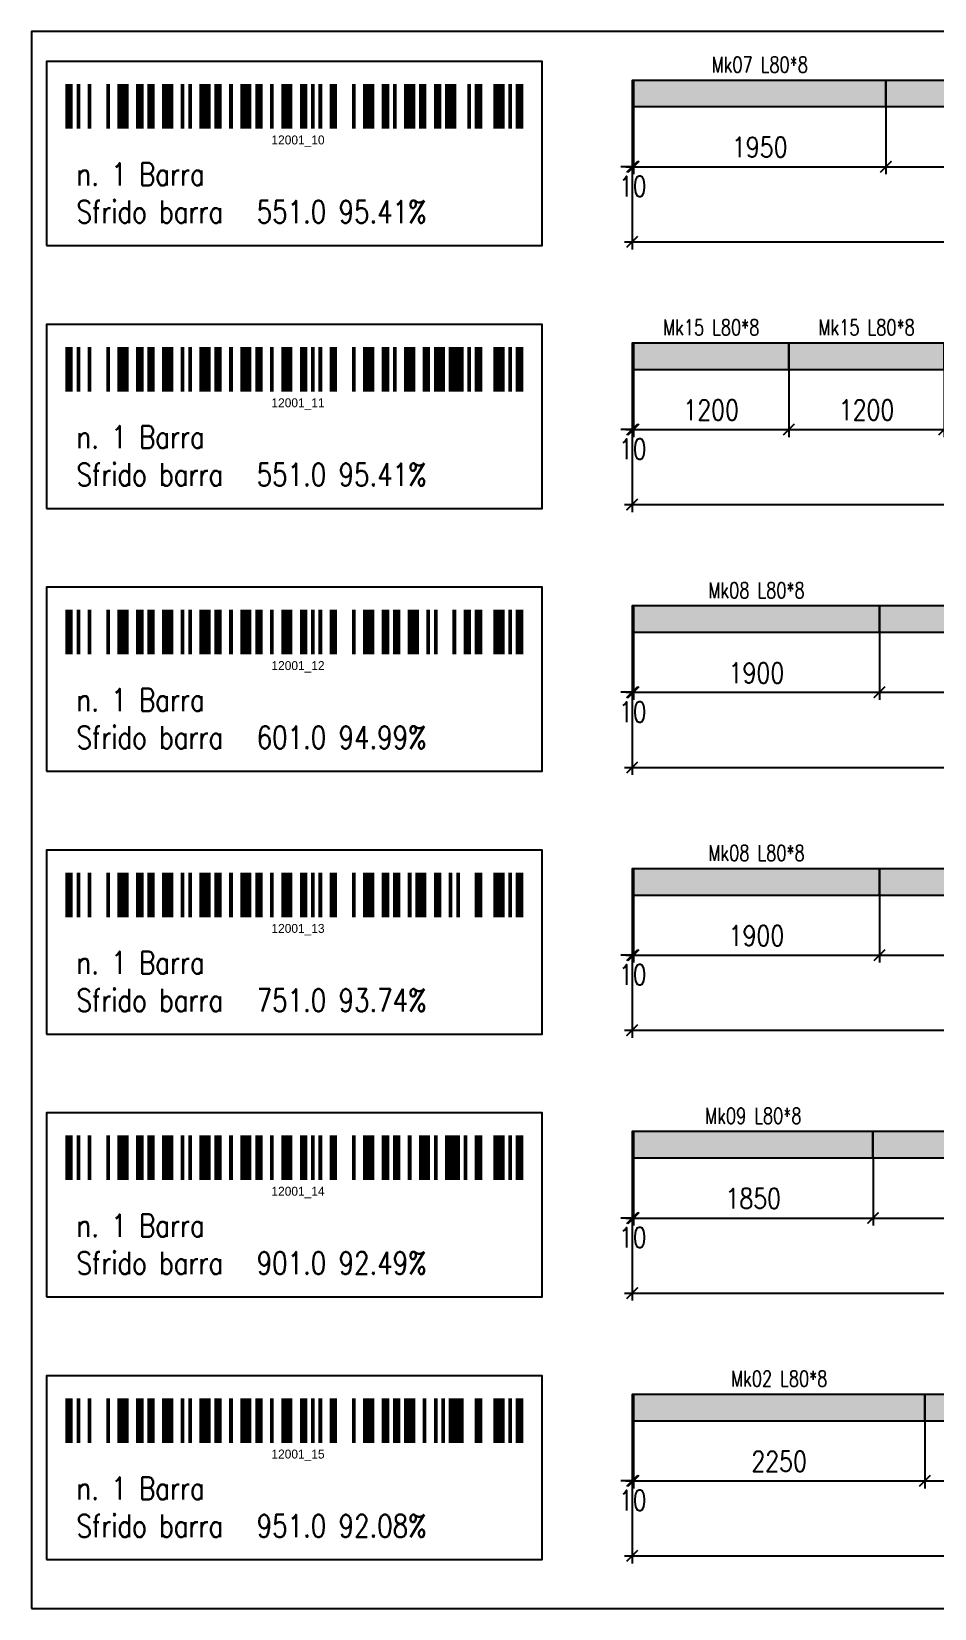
# Model space of a CAD drawing. Header units: millimetres. Extents: x -56 to 421004, y -1 to 91234.
# Drawn here: x 201349 to 208322, y 53481 to 65656 of the extents above; entities that cross this region are included whole.
import ezdxf
from ezdxf.enums import TextEntityAlignment as Align

# ---------------------------------------------------------------- set-up
doc = ezdxf.new("R2010")
doc.units = ezdxf.units.MM
doc.styles.add('EasyCutStyle', font='romans.shx', dxfattribs={"width": 0.8})
doc.styles.add('EasyCutStyleOptimezeBars', font='Romans.shx', dxfattribs={"width": 0.8})
doc.dimstyles.new('EasyCutDimOptimezeBars', dxfattribs={"dimscale": 57.971, "dimtxt": 2.7, "dimasz": 1.5, "dimexe": 1, "dimexo": 0, "dimgap": 1.25, "dimtad": 1, "dimdec": 1, "dimrnd": 0.5, "dimzin": 12, "dimdsep": 46, "dimtxsty": 'EasyCutStyleOptimezeBars', "dimblk": 'ARCHTICK', "dimblk1": 'ARCHTICK', "dimblk2": 'ARCHTICK', "dimcen": 1, "dimdle": 1, "dimclrd": 1, "dimclre": 1, "dimclrt": 3, "dimadec": 3, "dimazin": 0, "dimtfac": 1, "dimtdec": 1, "dimtix": 1, "dimtmove": 0, "dimatfit": 3, "dimfxl": 1, "dimtfill": 1, "dimtolj": 1, "dimtzin": 0, "dimarcsym": 0})

# ---------------------------------------------------------------- blocks, each defined once
blk = doc.blocks.new('BARCODE128_12001_10')
at = {"linetype": 'Continuous'}
for points, const_width in [([(1, 0), (1, 12)], 2), ([(15.5, 0), (15.5, 12)], 3), ([(20, 0), (20, 12)], 2), ([(23, 0), (23, 12)], 2), ([(27.5, 0), (27.5, 12)], 3), ([(37.5, 0), (37.5, 12)], 3), ([(41, 0), (41, 12)], 2), ([(48.5, 0), (48.5, 12)], 3), ([(52, 0), (52, 12)], 2), ([(59.5, 0), (59.5, 12)], 3), ([(64, 0), (64, 12)], 2), ([(72, 0), (72, 12)], 2), ([(81.5, 0), (81.5, 12)], 3), ([(86, 0), (86, 12)], 2), ([(92.5, 0), (92.5, 12)], 3), ([(96, 0), (96, 12)], 2), ([(100, 0), (100, 12)], 2), ([(103.5, 0), (103.5, 12)], 3), ([(111, 0), (111, 12)], 2), ([(116.5, 0), (116.5, 12)], 3), ([(122, 0), (122, 12)], 2), ([(3.5, 0), (3.5, 12)], 1), ([(6.5, 0), (6.5, 12)], 1), ([(11.5, 0), (11.5, 12)], 1), ([(31.5, 0), (31.5, 12)], 1), ([(33.5, 0), (33.5, 12)], 1), ([(44.5, 0), (44.5, 12)], 1), ([(55.5, 0), (55.5, 12)], 1), ([(66.5, 0), (66.5, 12)], 1), ([(68.5, 0), (68.5, 12)], 1), ([(77.5, 0), (77.5, 12)], 1), ([(88.5, 0), (88.5, 12)], 1), ([(108.5, 0), (108.5, 12)], 1), ([(119.5, 0), (119.5, 12)], 1)]:
    blk.add_lwpolyline(points, dxfattribs=dict(at, const_width=const_width))
blk.add_text('12001_10', height=2.4).set_placement((62.5, -4.2), align=Align.CENTER)
blk = doc.blocks.new('_ArchTick')
at = {"color": 0, "linetype": 'ByBlock', "const_width": 0.15}
blk.add_lwpolyline([(-0.5, -0.5), (0.5, 0.5)], dxfattribs=at)
blk = doc.blocks.new('*D1299')
at = {"color": 1, "lineweight": -2}
for p, q in [((205987, 65076), (205987, 64554)), ((205997, 65076), (205997, 64554)), ((205987, 64612), (205900, 64612)), ((205987, 64612), (205997, 64612)), ((205997, 64612), (206084, 64612))]:
    blk.add_line(p, q, dxfattribs=at)
at = {"layer": 'Defpoints', "color": 0}
for p in [(205987, 65076), (205997, 65076)]:
    blk.add_point(p, dxfattribs=at)
at = {"color": 1, "lineweight": -2, "xscale": 86.9637, "yscale": 86.9637, "zscale": 86.9637}
blk.add_blockref('_ArchTick', (205987, 64612), dxfattribs=at)
at = {"color": 1, "lineweight": -2, "xscale": 86.9637, "yscale": 86.9637, "zscale": 86.9637, "rotation": 180}
blk.add_blockref('_ArchTick', (205997, 64612), dxfattribs=at)
at = {"color": 3, "char_height": 156.5, "attachment_point": 5, "style": 'EasyCutStyleOptimezeBars', "bg_fill": 3, "box_fill_scale": 1.1, "bg_fill_color": 256, "bg_fill_true_color": 13158600, "bg_fill_transparency": 0}
for s, insert in [('\\A1;', (205992, 64815)), ('\\A1;10', (205992, 64461))]:
    blk.add_mtext(s, dxfattribs=dict(at, insert=insert))
at = {"layer": 'Defpoints', "color": 0}
blk.add_point((205997, 64612), dxfattribs=at)
blk = doc.blocks.new('*D1300')
at = {"color": 1, "lineweight": -2}
for p, q in [((205997, 65076), (205997, 64554)), ((207947, 65076), (207947, 64554)), ((205939, 64612), (208005, 64612))]:
    blk.add_line(p, q, dxfattribs=at)
at = {"layer": 'Defpoints', "color": 0}
for p in [(205997, 65076), (207947, 65076), (207947, 64612)]:
    blk.add_point(p, dxfattribs=at)
at = {"color": 1, "lineweight": -2, "xscale": 86.9637, "yscale": 86.9637, "zscale": 86.9637, "rotation": 180}
blk.add_blockref('_ArchTick', (205997, 64612), dxfattribs=at)
at = {"color": 1, "lineweight": -2, "xscale": 86.9637, "yscale": 86.9637, "zscale": 86.9637}
blk.add_blockref('_ArchTick', (207947, 64612), dxfattribs=at)
at = {"color": 3, "insert": (206972, 64763), "char_height": 156.5, "attachment_point": 5, "style": 'EasyCutStyleOptimezeBars', "bg_fill": 3, "box_fill_scale": 1.1, "bg_fill_color": 256, "bg_fill_true_color": 13158600, "bg_fill_transparency": 3562700}
blk.add_mtext('\\A1;1950', dxfattribs=at)
blk = doc.blocks.new('*D1301')
at = {"color": 1, "lineweight": -2}
for p, q in [((207947, 65076), (207947, 64554)), ((209847, 65076), (209847, 64554)), ((207889, 64612), (209905, 64612))]:
    blk.add_line(p, q, dxfattribs=at)
at = {"layer": 'Defpoints', "color": 0}
for p in [(207947, 65076), (209847, 65076), (209847, 64612)]:
    blk.add_point(p, dxfattribs=at)
at = {"color": 1, "lineweight": -2, "xscale": 86.9637, "yscale": 86.9637, "zscale": 86.9637, "rotation": 180}
blk.add_blockref('_ArchTick', (207947, 64612), dxfattribs=at)
at = {"color": 1, "lineweight": -2, "xscale": 86.9637, "yscale": 86.9637, "zscale": 86.9637}
blk.add_blockref('_ArchTick', (209847, 64612), dxfattribs=at)
at = {"color": 3, "insert": (208897, 64763), "char_height": 156.5, "attachment_point": 5, "style": 'EasyCutStyleOptimezeBars', "bg_fill": 3, "box_fill_scale": 1.1, "bg_fill_color": 256, "bg_fill_true_color": 13158600, "bg_fill_transparency": 10880360}
blk.add_mtext('\\A1;1900', dxfattribs=at)
blk = doc.blocks.new('*D1307')
at = {"color": 1, "lineweight": -2}
for p, q in [((205987, 65076), (205987, 63974)), ((217988, 65076), (217988, 63974)), ((205929, 64032), (218046, 64032))]:
    blk.add_line(p, q, dxfattribs=at)
at = {"layer": 'Defpoints', "color": 0}
for p in [(205987, 65076), (217988, 65076), (217988, 64032)]:
    blk.add_point(p, dxfattribs=at)
at = {"color": 1, "lineweight": -2, "xscale": 86.9637, "yscale": 86.9637, "zscale": 86.9637, "rotation": 180}
blk.add_blockref('_ArchTick', (205987, 64032), dxfattribs=at)
at = {"color": 1, "lineweight": -2, "xscale": 86.9637, "yscale": 86.9637, "zscale": 86.9637}
blk.add_blockref('_ArchTick', (217988, 64032), dxfattribs=at)
at = {"color": 3, "insert": (211987, 64183), "char_height": 156.5, "attachment_point": 5, "style": 'EasyCutStyleOptimezeBars', "bg_fill": 3, "box_fill_scale": 1.1, "bg_fill_color": 256, "bg_fill_true_color": 13158600, "bg_fill_transparency": 8175728}
blk.add_mtext('\\A1;12001', dxfattribs=at)
blk = doc.blocks.new('BARCODE128_12001_11')
at = {"linetype": 'Continuous'}
for points, const_width in [([(1, 0), (1, 12)], 2), ([(15.5, 0), (15.5, 12)], 3), ([(20, 0), (20, 12)], 2), ([(23, 0), (23, 12)], 2), ([(27.5, 0), (27.5, 12)], 3), ([(37.5, 0), (37.5, 12)], 3), ([(41, 0), (41, 12)], 2), ([(48.5, 0), (48.5, 12)], 3), ([(52, 0), (52, 12)], 2), ([(59.5, 0), (59.5, 12)], 3), ([(64, 0), (64, 12)], 2), ([(72, 0), (72, 12)], 2), ([(81.5, 0), (81.5, 12)], 3), ([(86, 0), (86, 12)], 2), ([(92.5, 0), (92.5, 12)], 3), ([(97, 0), (97, 12)], 2), ([(100.5, 0), (100.5, 12)], 3), ([(105, 0), (105, 12)], 4), ([(111, 0), (111, 12)], 2), ([(116.5, 0), (116.5, 12)], 3), ([(122, 0), (122, 12)], 2), ([(3.5, 0), (3.5, 12)], 1), ([(6.5, 0), (6.5, 12)], 1), ([(11.5, 0), (11.5, 12)], 1), ([(31.5, 0), (31.5, 12)], 1), ([(33.5, 0), (33.5, 12)], 1), ([(44.5, 0), (44.5, 12)], 1), ([(55.5, 0), (55.5, 12)], 1), ([(66.5, 0), (66.5, 12)], 1), ([(68.5, 0), (68.5, 12)], 1), ([(77.5, 0), (77.5, 12)], 1), ([(88.5, 0), (88.5, 12)], 1), ([(108.5, 0), (108.5, 12)], 1), ([(119.5, 0), (119.5, 12)], 1)]:
    blk.add_lwpolyline(points, dxfattribs=dict(at, const_width=const_width))
blk.add_text('12001_11', height=2.4).set_placement((62.5, -4.2), align=Align.CENTER)
blk = doc.blocks.new('*D1308')
at = {"color": 1, "lineweight": -2}
for p, q in [((205987, 63047), (205987, 62525)), ((205997, 63047), (205997, 62525)), ((205987, 62583), (205900, 62583)), ((205987, 62583), (205997, 62583)), ((205997, 62583), (206084, 62583))]:
    blk.add_line(p, q, dxfattribs=at)
at = {"layer": 'Defpoints', "color": 0}
for p in [(205987, 63047), (205997, 63047)]:
    blk.add_point(p, dxfattribs=at)
at = {"color": 1, "lineweight": -2, "xscale": 86.9637, "yscale": 86.9637, "zscale": 86.9637}
blk.add_blockref('_ArchTick', (205987, 62583), dxfattribs=at)
at = {"color": 1, "lineweight": -2, "xscale": 86.9637, "yscale": 86.9637, "zscale": 86.9637, "rotation": 180}
blk.add_blockref('_ArchTick', (205997, 62583), dxfattribs=at)
at = {"color": 3, "char_height": 156.5, "attachment_point": 5, "style": 'EasyCutStyleOptimezeBars', "bg_fill": 3, "box_fill_scale": 1.1, "bg_fill_color": 256, "bg_fill_true_color": 13158600}
for s, insert, bg_fill_transparency in [('\\A1;', (205992, 62786), 10883972), ('\\A1;10', (205992, 62432), 8347728)]:
    blk.add_mtext(s, dxfattribs=dict(at, insert=insert, bg_fill_transparency=bg_fill_transparency))
at = {"layer": 'Defpoints', "color": 0}
blk.add_point((205997, 62583), dxfattribs=at)
blk = doc.blocks.new('*D1309')
at = {"color": 1, "lineweight": -2}
for p, q in [((205997, 63047), (205997, 62525)), ((207197, 63047), (207197, 62525)), ((205939, 62583), (207255, 62583))]:
    blk.add_line(p, q, dxfattribs=at)
at = {"layer": 'Defpoints', "color": 0}
for p in [(205997, 63047), (207197, 63047), (207197, 62583)]:
    blk.add_point(p, dxfattribs=at)
at = {"color": 1, "lineweight": -2, "xscale": 86.9637, "yscale": 86.9637, "zscale": 86.9637, "rotation": 180}
blk.add_blockref('_ArchTick', (205997, 62583), dxfattribs=at)
at = {"color": 1, "lineweight": -2, "xscale": 86.9637, "yscale": 86.9637, "zscale": 86.9637}
blk.add_blockref('_ArchTick', (207197, 62583), dxfattribs=at)
at = {"color": 3, "insert": (206597, 62734), "char_height": 156.5, "attachment_point": 5, "style": 'EasyCutStyleOptimezeBars', "bg_fill": 3, "box_fill_scale": 1.1, "bg_fill_color": 256, "bg_fill_true_color": 13158600, "bg_fill_transparency": 10883972}
blk.add_mtext('\\A1;1200', dxfattribs=at)
blk = doc.blocks.new('*D1310')
at = {"color": 1, "lineweight": -2}
for p, q in [((207197, 63047), (207197, 62525)), ((208397, 63047), (208397, 62525)), ((207139, 62583), (208455, 62583))]:
    blk.add_line(p, q, dxfattribs=at)
at = {"layer": 'Defpoints', "color": 0}
for p in [(207197, 63047), (208397, 63047), (208397, 62583)]:
    blk.add_point(p, dxfattribs=at)
at = {"color": 1, "lineweight": -2, "xscale": 86.9637, "yscale": 86.9637, "zscale": 86.9637, "rotation": 180}
blk.add_blockref('_ArchTick', (207197, 62583), dxfattribs=at)
at = {"color": 1, "lineweight": -2, "xscale": 86.9637, "yscale": 86.9637, "zscale": 86.9637}
blk.add_blockref('_ArchTick', (208397, 62583), dxfattribs=at)
at = {"color": 3, "insert": (207797, 62734), "char_height": 156.5, "attachment_point": 5, "style": 'EasyCutStyleOptimezeBars', "bg_fill": 3, "box_fill_scale": 1.1, "bg_fill_color": 256, "bg_fill_true_color": 13158600, "bg_fill_transparency": 8416812}
blk.add_mtext('\\A1;1200', dxfattribs=at)
blk = doc.blocks.new('*D1320')
at = {"color": 1, "lineweight": -2}
for p, q in [((205987, 63047), (205987, 61945)), ((217988, 63047), (217988, 61945)), ((205929, 62003), (218046, 62003))]:
    blk.add_line(p, q, dxfattribs=at)
at = {"layer": 'Defpoints', "color": 0}
for p in [(205987, 63047), (217988, 63047), (217988, 62003)]:
    blk.add_point(p, dxfattribs=at)
at = {"color": 1, "lineweight": -2, "xscale": 86.9637, "yscale": 86.9637, "zscale": 86.9637, "rotation": 180}
blk.add_blockref('_ArchTick', (205987, 62003), dxfattribs=at)
at = {"color": 1, "lineweight": -2, "xscale": 86.9637, "yscale": 86.9637, "zscale": 86.9637}
blk.add_blockref('_ArchTick', (217988, 62003), dxfattribs=at)
at = {"color": 3, "insert": (211987, 62154), "char_height": 156.5, "attachment_point": 5, "style": 'EasyCutStyleOptimezeBars', "bg_fill": 3, "box_fill_scale": 1.1, "bg_fill_color": 256, "bg_fill_true_color": 13158600, "bg_fill_transparency": 8622400}
blk.add_mtext('\\A1;12001', dxfattribs=at)
blk = doc.blocks.new('BARCODE128_12001_12')
at = {"linetype": 'Continuous'}
for points, const_width in [([(1, 0), (1, 12)], 2), ([(15.5, 0), (15.5, 12)], 3), ([(20, 0), (20, 12)], 2), ([(23, 0), (23, 12)], 2), ([(27.5, 0), (27.5, 12)], 3), ([(37.5, 0), (37.5, 12)], 3), ([(41, 0), (41, 12)], 2), ([(48.5, 0), (48.5, 12)], 3), ([(52, 0), (52, 12)], 2), ([(59.5, 0), (59.5, 12)], 3), ([(64, 0), (64, 12)], 2), ([(72, 0), (72, 12)], 2), ([(81.5, 0), (81.5, 12)], 3), ([(86, 0), (86, 12)], 2), ([(89, 0), (89, 12)], 2), ([(93.5, 0), (93.5, 12)], 3), ([(108, 0), (108, 12)], 2), ([(111, 0), (111, 12)], 2), ([(116.5, 0), (116.5, 12)], 3), ([(122, 0), (122, 12)], 2), ([(3.5, 0), (3.5, 12)], 1), ([(6.5, 0), (6.5, 12)], 1), ([(11.5, 0), (11.5, 12)], 1), ([(31.5, 0), (31.5, 12)], 1), ([(33.5, 0), (33.5, 12)], 1), ([(44.5, 0), (44.5, 12)], 1), ([(55.5, 0), (55.5, 12)], 1), ([(66.5, 0), (66.5, 12)], 1), ([(68.5, 0), (68.5, 12)], 1), ([(77.5, 0), (77.5, 12)], 1), ([(97.5, 0), (97.5, 12)], 1), ([(99.5, 0), (99.5, 12)], 1), ([(104.5, 0), (104.5, 12)], 1), ([(119.5, 0), (119.5, 12)], 1)]:
    blk.add_lwpolyline(points, dxfattribs=dict(at, const_width=const_width))
blk.add_text('12001_12', height=2.4).set_placement((62.5, -4.2), align=Align.CENTER)
blk = doc.blocks.new('*D1321')
at = {"color": 1, "lineweight": -2}
for p, q in [((205987, 61018), (205987, 60496)), ((205997, 61018), (205997, 60496)), ((205987, 60554), (205900, 60554)), ((205987, 60554), (205997, 60554)), ((205997, 60554), (206084, 60554))]:
    blk.add_line(p, q, dxfattribs=at)
at = {"layer": 'Defpoints', "color": 0}
for p in [(205987, 61018), (205997, 61018)]:
    blk.add_point(p, dxfattribs=at)
at = {"color": 1, "lineweight": -2, "xscale": 86.9637, "yscale": 86.9637, "zscale": 86.9637}
blk.add_blockref('_ArchTick', (205987, 60554), dxfattribs=at)
at = {"color": 1, "lineweight": -2, "xscale": 86.9637, "yscale": 86.9637, "zscale": 86.9637, "rotation": 180}
blk.add_blockref('_ArchTick', (205997, 60554), dxfattribs=at)
at = {"color": 3, "char_height": 156.5, "attachment_point": 5, "style": 'EasyCutStyleOptimezeBars', "bg_fill": 3, "box_fill_scale": 1.1, "bg_fill_color": 256, "bg_fill_true_color": 13158600, "bg_fill_transparency": 0}
for s, insert in [('\\A1;', (205992, 60757)), ('\\A1;10', (205992, 60403))]:
    blk.add_mtext(s, dxfattribs=dict(at, insert=insert))
at = {"layer": 'Defpoints', "color": 0}
blk.add_point((205997, 60554), dxfattribs=at)
blk = doc.blocks.new('*D1322')
at = {"color": 1, "lineweight": -2}
for p, q in [((205997, 61018), (205997, 60496)), ((207897, 61018), (207897, 60496)), ((205939, 60554), (207955, 60554))]:
    blk.add_line(p, q, dxfattribs=at)
at = {"layer": 'Defpoints', "color": 0}
for p in [(205997, 61018), (207897, 61018), (207897, 60554)]:
    blk.add_point(p, dxfattribs=at)
at = {"color": 1, "lineweight": -2, "xscale": 86.9637, "yscale": 86.9637, "zscale": 86.9637, "rotation": 180}
blk.add_blockref('_ArchTick', (205997, 60554), dxfattribs=at)
at = {"color": 1, "lineweight": -2, "xscale": 86.9637, "yscale": 86.9637, "zscale": 86.9637}
blk.add_blockref('_ArchTick', (207897, 60554), dxfattribs=at)
at = {"color": 3, "insert": (206947, 60704), "char_height": 156.5, "attachment_point": 5, "style": 'EasyCutStyleOptimezeBars', "bg_fill": 3, "box_fill_scale": 1.1, "bg_fill_color": 256, "bg_fill_true_color": 13158600, "bg_fill_transparency": 4837208}
blk.add_mtext('\\A1;1900', dxfattribs=at)
blk = doc.blocks.new('*D1323')
at = {"color": 1, "lineweight": -2}
for p, q in [((207897, 61018), (207897, 60496)), ((209797, 61018), (209797, 60496)), ((207839, 60554), (209855, 60554))]:
    blk.add_line(p, q, dxfattribs=at)
at = {"layer": 'Defpoints', "color": 0}
for p in [(207897, 61018), (209797, 61018), (209797, 60554)]:
    blk.add_point(p, dxfattribs=at)
at = {"color": 1, "lineweight": -2, "xscale": 86.9637, "yscale": 86.9637, "zscale": 86.9637, "rotation": 180}
blk.add_blockref('_ArchTick', (207897, 60554), dxfattribs=at)
at = {"color": 1, "lineweight": -2, "xscale": 86.9637, "yscale": 86.9637, "zscale": 86.9637}
blk.add_blockref('_ArchTick', (209797, 60554), dxfattribs=at)
at = {"color": 3, "insert": (208847, 60704), "char_height": 156.5, "attachment_point": 5, "style": 'EasyCutStyleOptimezeBars', "bg_fill": 3, "box_fill_scale": 1.1, "bg_fill_color": 256, "bg_fill_true_color": 13158600, "bg_fill_transparency": 10893260}
blk.add_mtext('\\A1;1900', dxfattribs=at)
blk = doc.blocks.new('*D1329')
at = {"color": 1, "lineweight": -2}
for p, q in [((205987, 61018), (205987, 59916)), ((217988, 61018), (217988, 59916)), ((205929, 59974), (218046, 59974))]:
    blk.add_line(p, q, dxfattribs=at)
at = {"layer": 'Defpoints', "color": 0}
for p in [(205987, 61018), (217988, 61018), (217988, 59974)]:
    blk.add_point(p, dxfattribs=at)
at = {"color": 1, "lineweight": -2, "xscale": 86.9637, "yscale": 86.9637, "zscale": 86.9637, "rotation": 180}
blk.add_blockref('_ArchTick', (205987, 59974), dxfattribs=at)
at = {"color": 1, "lineweight": -2, "xscale": 86.9637, "yscale": 86.9637, "zscale": 86.9637}
blk.add_blockref('_ArchTick', (217988, 59974), dxfattribs=at)
at = {"color": 3, "insert": (211987, 60125), "char_height": 156.5, "attachment_point": 5, "style": 'EasyCutStyleOptimezeBars', "bg_fill": 3, "box_fill_scale": 1.1, "bg_fill_color": 256, "bg_fill_true_color": 13158600, "bg_fill_transparency": 3724208}
blk.add_mtext('\\A1;12001', dxfattribs=at)
blk = doc.blocks.new('BARCODE128_12001_13')
at = {"linetype": 'Continuous'}
for points, const_width in [([(1, 0), (1, 12)], 2), ([(15.5, 0), (15.5, 12)], 3), ([(20, 0), (20, 12)], 2), ([(23, 0), (23, 12)], 2), ([(27.5, 0), (27.5, 12)], 3), ([(37.5, 0), (37.5, 12)], 3), ([(41, 0), (41, 12)], 2), ([(48.5, 0), (48.5, 12)], 3), ([(52, 0), (52, 12)], 2), ([(59.5, 0), (59.5, 12)], 3), ([(64, 0), (64, 12)], 2), ([(72, 0), (72, 12)], 2), ([(81.5, 0), (81.5, 12)], 3), ([(86, 0), (86, 12)], 2), ([(89, 0), (89, 12)], 2), ([(95.5, 0), (95.5, 12)], 3), ([(100, 0), (100, 12)], 2), ([(111, 0), (111, 12)], 2), ([(116.5, 0), (116.5, 12)], 3), ([(122, 0), (122, 12)], 2), ([(3.5, 0), (3.5, 12)], 1), ([(6.5, 0), (6.5, 12)], 1), ([(11.5, 0), (11.5, 12)], 1), ([(31.5, 0), (31.5, 12)], 1), ([(33.5, 0), (33.5, 12)], 1), ([(44.5, 0), (44.5, 12)], 1), ([(55.5, 0), (55.5, 12)], 1), ([(66.5, 0), (66.5, 12)], 1), ([(68.5, 0), (68.5, 12)], 1), ([(77.5, 0), (77.5, 12)], 1), ([(92.5, 0), (92.5, 12)], 1), ([(103.5, 0), (103.5, 12)], 1), ([(105.5, 0), (105.5, 12)], 1), ([(119.5, 0), (119.5, 12)], 1)]:
    blk.add_lwpolyline(points, dxfattribs=dict(at, const_width=const_width))
blk.add_text('12001_13', height=2.4).set_placement((62.5, -4.2), align=Align.CENTER)
blk = doc.blocks.new('*D1330')
at = {"color": 1, "lineweight": -2}
for p, q in [((205987, 58988), (205987, 58467)), ((205997, 58988), (205997, 58467)), ((205987, 58525), (205900, 58525)), ((205987, 58525), (205997, 58525)), ((205997, 58525), (206084, 58525))]:
    blk.add_line(p, q, dxfattribs=at)
at = {"layer": 'Defpoints', "color": 0}
for p in [(205987, 58988), (205997, 58988)]:
    blk.add_point(p, dxfattribs=at)
at = {"color": 1, "lineweight": -2, "xscale": 86.9637, "yscale": 86.9637, "zscale": 86.9637}
blk.add_blockref('_ArchTick', (205987, 58525), dxfattribs=at)
at = {"color": 1, "lineweight": -2, "xscale": 86.9637, "yscale": 86.9637, "zscale": 86.9637, "rotation": 180}
blk.add_blockref('_ArchTick', (205997, 58525), dxfattribs=at)
at = {"color": 3, "char_height": 156.5, "attachment_point": 5, "style": 'EasyCutStyleOptimezeBars', "bg_fill": 3, "box_fill_scale": 1.1, "bg_fill_color": 256, "bg_fill_true_color": 13158600}
for s, insert, bg_fill_transparency in [('\\A1;', (205992, 58728), 9070704), ('\\A1;10', (205992, 58374), 3807240)]:
    blk.add_mtext(s, dxfattribs=dict(at, insert=insert, bg_fill_transparency=bg_fill_transparency))
at = {"layer": 'Defpoints', "color": 0}
blk.add_point((205997, 58525), dxfattribs=at)
blk = doc.blocks.new('*D1331')
at = {"color": 1, "lineweight": -2}
for p, q in [((205997, 58988), (205997, 58467)), ((207897, 58988), (207897, 58467)), ((205939, 58525), (207955, 58525))]:
    blk.add_line(p, q, dxfattribs=at)
at = {"layer": 'Defpoints', "color": 0}
for p in [(205997, 58988), (207897, 58988), (207897, 58525)]:
    blk.add_point(p, dxfattribs=at)
at = {"color": 1, "lineweight": -2, "xscale": 86.9637, "yscale": 86.9637, "zscale": 86.9637, "rotation": 180}
blk.add_blockref('_ArchTick', (205997, 58525), dxfattribs=at)
at = {"color": 1, "lineweight": -2, "xscale": 86.9637, "yscale": 86.9637, "zscale": 86.9637}
blk.add_blockref('_ArchTick', (207897, 58525), dxfattribs=at)
at = {"color": 3, "insert": (206947, 58675), "char_height": 156.5, "attachment_point": 5, "style": 'EasyCutStyleOptimezeBars', "bg_fill": 3, "box_fill_scale": 1.1, "bg_fill_color": 256, "bg_fill_true_color": 13158600, "bg_fill_transparency": 0}
blk.add_mtext('\\A1;1900', dxfattribs=at)
blk = doc.blocks.new('*D1332')
at = {"color": 1, "lineweight": -2}
for p, q in [((207897, 58988), (207897, 58467)), ((209797, 58988), (209797, 58467)), ((207839, 58525), (209855, 58525))]:
    blk.add_line(p, q, dxfattribs=at)
at = {"layer": 'Defpoints', "color": 0}
for p in [(207897, 58988), (209797, 58988), (209797, 58525)]:
    blk.add_point(p, dxfattribs=at)
at = {"color": 1, "lineweight": -2, "xscale": 86.9637, "yscale": 86.9637, "zscale": 86.9637, "rotation": 180}
blk.add_blockref('_ArchTick', (207897, 58525), dxfattribs=at)
at = {"color": 1, "lineweight": -2, "xscale": 86.9637, "yscale": 86.9637, "zscale": 86.9637}
blk.add_blockref('_ArchTick', (209797, 58525), dxfattribs=at)
at = {"color": 3, "insert": (208847, 58675), "char_height": 156.5, "attachment_point": 5, "style": 'EasyCutStyleOptimezeBars', "bg_fill": 3, "box_fill_scale": 1.1, "bg_fill_color": 256, "bg_fill_true_color": 13158600, "bg_fill_transparency": 9155692}
blk.add_mtext('\\A1;1900', dxfattribs=at)
blk = doc.blocks.new('*D1338')
at = {"color": 1, "lineweight": -2}
for p, q in [((205987, 58988), (205987, 57887)), ((217988, 58988), (217988, 57887)), ((205929, 57945), (218046, 57945))]:
    blk.add_line(p, q, dxfattribs=at)
at = {"layer": 'Defpoints', "color": 0}
for p in [(205987, 58988), (217988, 58988), (217988, 57945)]:
    blk.add_point(p, dxfattribs=at)
at = {"color": 1, "lineweight": -2, "xscale": 86.9637, "yscale": 86.9637, "zscale": 86.9637, "rotation": 180}
blk.add_blockref('_ArchTick', (205987, 57945), dxfattribs=at)
at = {"color": 1, "lineweight": -2, "xscale": 86.9637, "yscale": 86.9637, "zscale": 86.9637}
blk.add_blockref('_ArchTick', (217988, 57945), dxfattribs=at)
at = {"color": 3, "insert": (211987, 58096), "char_height": 156.5, "attachment_point": 5, "style": 'EasyCutStyleOptimezeBars', "bg_fill": 3, "box_fill_scale": 1.1, "bg_fill_color": 256, "bg_fill_true_color": 13158600, "bg_fill_transparency": 9229120}
blk.add_mtext('\\A1;12001', dxfattribs=at)
blk = doc.blocks.new('BARCODE128_12001_14')
at = {"linetype": 'Continuous'}
for points, const_width in [([(1, 0), (1, 12)], 2), ([(15.5, 0), (15.5, 12)], 3), ([(20, 0), (20, 12)], 2), ([(23, 0), (23, 12)], 2), ([(27.5, 0), (27.5, 12)], 3), ([(37.5, 0), (37.5, 12)], 3), ([(41, 0), (41, 12)], 2), ([(48.5, 0), (48.5, 12)], 3), ([(52, 0), (52, 12)], 2), ([(59.5, 0), (59.5, 12)], 3), ([(64, 0), (64, 12)], 2), ([(72, 0), (72, 12)], 2), ([(81.5, 0), (81.5, 12)], 3), ([(86, 0), (86, 12)], 2), ([(89, 0), (89, 12)], 2), ([(96.5, 0), (96.5, 12)], 3), ([(104, 0), (104, 12)], 4), ([(111, 0), (111, 12)], 2), ([(116.5, 0), (116.5, 12)], 3), ([(122, 0), (122, 12)], 2), ([(3.5, 0), (3.5, 12)], 1), ([(6.5, 0), (6.5, 12)], 1), ([(11.5, 0), (11.5, 12)], 1), ([(31.5, 0), (31.5, 12)], 1), ([(33.5, 0), (33.5, 12)], 1), ([(44.5, 0), (44.5, 12)], 1), ([(55.5, 0), (55.5, 12)], 1), ([(66.5, 0), (66.5, 12)], 1), ([(68.5, 0), (68.5, 12)], 1), ([(77.5, 0), (77.5, 12)], 1), ([(92.5, 0), (92.5, 12)], 1), ([(99.5, 0), (99.5, 12)], 1), ([(107.5, 0), (107.5, 12)], 1), ([(119.5, 0), (119.5, 12)], 1)]:
    blk.add_lwpolyline(points, dxfattribs=dict(at, const_width=const_width))
blk.add_text('12001_14', height=2.4).set_placement((62.5, -4.2), align=Align.CENTER)
blk = doc.blocks.new('*D1339')
at = {"color": 1, "lineweight": -2}
for p, q in [((205987, 56959), (205987, 56437)), ((205997, 56959), (205997, 56437)), ((205987, 56495), (205900, 56495)), ((205987, 56495), (205997, 56495)), ((205997, 56495), (206084, 56495))]:
    blk.add_line(p, q, dxfattribs=at)
at = {"layer": 'Defpoints', "color": 0}
for p in [(205987, 56959), (205997, 56959)]:
    blk.add_point(p, dxfattribs=at)
at = {"color": 1, "lineweight": -2, "xscale": 86.9637, "yscale": 86.9637, "zscale": 86.9637}
blk.add_blockref('_ArchTick', (205987, 56495), dxfattribs=at)
at = {"color": 1, "lineweight": -2, "xscale": 86.9637, "yscale": 86.9637, "zscale": 86.9637, "rotation": 180}
blk.add_blockref('_ArchTick', (205997, 56495), dxfattribs=at)
at = {"color": 3, "char_height": 156.5, "attachment_point": 5, "style": 'EasyCutStyleOptimezeBars', "bg_fill": 3, "box_fill_scale": 1.1, "bg_fill_color": 256, "bg_fill_true_color": 13158600, "bg_fill_transparency": 0}
for s, insert in [('\\A1;', (205992, 56698)), ('\\A1;10', (205992, 56345))]:
    blk.add_mtext(s, dxfattribs=dict(at, insert=insert))
at = {"layer": 'Defpoints', "color": 0}
blk.add_point((205997, 56495), dxfattribs=at)
blk = doc.blocks.new('*D1340')
at = {"color": 1, "lineweight": -2}
for p, q in [((205997, 56959), (205997, 56437)), ((207847, 56959), (207847, 56437)), ((205939, 56495), (207905, 56495))]:
    blk.add_line(p, q, dxfattribs=at)
at = {"layer": 'Defpoints', "color": 0}
for p in [(205997, 56959), (207847, 56959), (207847, 56495)]:
    blk.add_point(p, dxfattribs=at)
at = {"color": 1, "lineweight": -2, "xscale": 86.9637, "yscale": 86.9637, "zscale": 86.9637, "rotation": 180}
blk.add_blockref('_ArchTick', (205997, 56495), dxfattribs=at)
at = {"color": 1, "lineweight": -2, "xscale": 86.9637, "yscale": 86.9637, "zscale": 86.9637}
blk.add_blockref('_ArchTick', (207847, 56495), dxfattribs=at)
at = {"color": 3, "insert": (206922, 56646), "char_height": 156.5, "attachment_point": 5, "style": 'EasyCutStyleOptimezeBars', "bg_fill": 3, "box_fill_scale": 1.1, "bg_fill_color": 256, "bg_fill_true_color": 13158600, "bg_fill_transparency": 9390172}
blk.add_mtext('\\A1;1850', dxfattribs=at)
blk = doc.blocks.new('*D1341')
at = {"color": 1, "lineweight": -2}
for p, q in [((207847, 56959), (207847, 56437)), ((209697, 56959), (209697, 56437)), ((207789, 56495), (209755, 56495))]:
    blk.add_line(p, q, dxfattribs=at)
at = {"layer": 'Defpoints', "color": 0}
for p in [(207847, 56959), (209697, 56959), (209697, 56495)]:
    blk.add_point(p, dxfattribs=at)
at = {"color": 1, "lineweight": -2, "xscale": 86.9637, "yscale": 86.9637, "zscale": 86.9637, "rotation": 180}
blk.add_blockref('_ArchTick', (207847, 56495), dxfattribs=at)
at = {"color": 1, "lineweight": -2, "xscale": 86.9637, "yscale": 86.9637, "zscale": 86.9637}
blk.add_blockref('_ArchTick', (209697, 56495), dxfattribs=at)
at = {"color": 3, "insert": (208772, 56646), "char_height": 156.5, "attachment_point": 5, "style": 'EasyCutStyleOptimezeBars', "bg_fill": 3, "box_fill_scale": 1.1, "bg_fill_color": 256, "bg_fill_true_color": 13158600, "bg_fill_transparency": 4003712}
blk.add_mtext('\\A1;1850', dxfattribs=at)
blk = doc.blocks.new('*D1347')
at = {"color": 1, "lineweight": -2}
for p, q in [((205987, 56959), (205987, 55858)), ((217988, 56959), (217988, 55858)), ((205929, 55916), (218046, 55916))]:
    blk.add_line(p, q, dxfattribs=at)
at = {"layer": 'Defpoints', "color": 0}
for p in [(205987, 56959), (217988, 56959), (217988, 55916)]:
    blk.add_point(p, dxfattribs=at)
at = {"color": 1, "lineweight": -2, "xscale": 86.9637, "yscale": 86.9637, "zscale": 86.9637, "rotation": 180}
blk.add_blockref('_ArchTick', (205987, 55916), dxfattribs=at)
at = {"color": 1, "lineweight": -2, "xscale": 86.9637, "yscale": 86.9637, "zscale": 86.9637}
blk.add_blockref('_ArchTick', (217988, 55916), dxfattribs=at)
at = {"color": 3, "insert": (211987, 56066), "char_height": 156.5, "attachment_point": 5, "style": 'EasyCutStyleOptimezeBars', "bg_fill": 3, "box_fill_scale": 1.1, "bg_fill_color": 256, "bg_fill_true_color": 13158600, "bg_fill_transparency": 0}
blk.add_mtext('\\A1;12001', dxfattribs=at)
blk = doc.blocks.new('BARCODE128_12001_15')
at = {"linetype": 'Continuous'}
for points, const_width in [([(1, 0), (1, 12)], 2), ([(15.5, 0), (15.5, 12)], 3), ([(20, 0), (20, 12)], 2), ([(23, 0), (23, 12)], 2), ([(27.5, 0), (27.5, 12)], 3), ([(37.5, 0), (37.5, 12)], 3), ([(41, 0), (41, 12)], 2), ([(48.5, 0), (48.5, 12)], 3), ([(52, 0), (52, 12)], 2), ([(59.5, 0), (59.5, 12)], 3), ([(64, 0), (64, 12)], 2), ([(72, 0), (72, 12)], 2), ([(81.5, 0), (81.5, 12)], 3), ([(86, 0), (86, 12)], 2), ([(89, 0), (89, 12)], 2), ([(92.5, 0), (92.5, 12)], 3), ([(105, 0), (105, 12)], 4), ([(111, 0), (111, 12)], 2), ([(116.5, 0), (116.5, 12)], 3), ([(122, 0), (122, 12)], 2), ([(3.5, 0), (3.5, 12)], 1), ([(6.5, 0), (6.5, 12)], 1), ([(11.5, 0), (11.5, 12)], 1), ([(31.5, 0), (31.5, 12)], 1), ([(33.5, 0), (33.5, 12)], 1), ([(44.5, 0), (44.5, 12)], 1), ([(55.5, 0), (55.5, 12)], 1), ([(66.5, 0), (66.5, 12)], 1), ([(68.5, 0), (68.5, 12)], 1), ([(77.5, 0), (77.5, 12)], 1), ([(96.5, 0), (96.5, 12)], 1), ([(99.5, 0), (99.5, 12)], 1), ([(101.5, 0), (101.5, 12)], 1), ([(119.5, 0), (119.5, 12)], 1)]:
    blk.add_lwpolyline(points, dxfattribs=dict(at, const_width=const_width))
blk.add_text('12001_15', height=2.4).set_placement((62.5, -4.2), align=Align.CENTER)
blk = doc.blocks.new('*D1348')
at = {"color": 1, "lineweight": -2}
for p, q in [((205987, 54930), (205987, 54408)), ((205997, 54930), (205997, 54408)), ((205987, 54466), (205900, 54466)), ((205987, 54466), (205997, 54466)), ((205997, 54466), (206084, 54466))]:
    blk.add_line(p, q, dxfattribs=at)
at = {"layer": 'Defpoints', "color": 0}
for p in [(205987, 54930), (205997, 54930)]:
    blk.add_point(p, dxfattribs=at)
at = {"color": 1, "lineweight": -2, "xscale": 86.9637, "yscale": 86.9637, "zscale": 86.9637}
blk.add_blockref('_ArchTick', (205987, 54466), dxfattribs=at)
at = {"color": 1, "lineweight": -2, "xscale": 86.9637, "yscale": 86.9637, "zscale": 86.9637, "rotation": 180}
blk.add_blockref('_ArchTick', (205997, 54466), dxfattribs=at)
at = {"color": 3, "char_height": 156.5, "attachment_point": 5, "style": 'EasyCutStyleOptimezeBars', "bg_fill": 3, "box_fill_scale": 1.1, "bg_fill_color": 256, "bg_fill_true_color": 13158600}
for s, insert, bg_fill_transparency in [('\\A1;', (205992, 54669), 9511888), ('\\A1;10', (205992, 54316), 9514468)]:
    blk.add_mtext(s, dxfattribs=dict(at, insert=insert, bg_fill_transparency=bg_fill_transparency))
at = {"layer": 'Defpoints', "color": 0}
blk.add_point((205997, 54466), dxfattribs=at)
blk = doc.blocks.new('*D1349')
at = {"color": 1, "lineweight": -2}
for p, q in [((205997, 54930), (205997, 54408)), ((208247, 54930), (208247, 54408)), ((205939, 54466), (208305, 54466))]:
    blk.add_line(p, q, dxfattribs=at)
at = {"layer": 'Defpoints', "color": 0}
for p in [(205997, 54930), (208247, 54930), (208247, 54466)]:
    blk.add_point(p, dxfattribs=at)
at = {"color": 1, "lineweight": -2, "xscale": 86.9637, "yscale": 86.9637, "zscale": 86.9637, "rotation": 180}
blk.add_blockref('_ArchTick', (205997, 54466), dxfattribs=at)
at = {"color": 1, "lineweight": -2, "xscale": 86.9637, "yscale": 86.9637, "zscale": 86.9637}
blk.add_blockref('_ArchTick', (208247, 54466), dxfattribs=at)
at = {"color": 3, "insert": (207122, 54617), "char_height": 156.5, "attachment_point": 5, "style": 'EasyCutStyleOptimezeBars', "bg_fill": 3, "box_fill_scale": 1.1, "bg_fill_color": 256, "bg_fill_true_color": 13158600, "bg_fill_transparency": 0}
blk.add_mtext('\\A1;2250', dxfattribs=at)
blk = doc.blocks.new('*D1350')
at = {"color": 1, "lineweight": -2}
for p, q in [((208247, 54930), (208247, 54408)), ((210447, 54930), (210447, 54408)), ((208189, 54466), (210505, 54466))]:
    blk.add_line(p, q, dxfattribs=at)
at = {"layer": 'Defpoints', "color": 0}
for p in [(208247, 54930), (210447, 54930), (210447, 54466)]:
    blk.add_point(p, dxfattribs=at)
at = {"color": 1, "lineweight": -2, "xscale": 86.9637, "yscale": 86.9637, "zscale": 86.9637, "rotation": 180}
blk.add_blockref('_ArchTick', (208247, 54466), dxfattribs=at)
at = {"color": 1, "lineweight": -2, "xscale": 86.9637, "yscale": 86.9637, "zscale": 86.9637}
blk.add_blockref('_ArchTick', (210447, 54466), dxfattribs=at)
at = {"color": 3, "insert": (209347, 54617), "char_height": 156.5, "attachment_point": 5, "style": 'EasyCutStyleOptimezeBars', "bg_fill": 3, "box_fill_scale": 1.1, "bg_fill_color": 256, "bg_fill_true_color": 13158600, "bg_fill_transparency": 5198284}
blk.add_mtext('\\A1;2200', dxfattribs=at)
blk = doc.blocks.new('*D1355')
at = {"color": 1, "lineweight": -2}
for p, q in [((205987, 54930), (205987, 53829)), ((217988, 54930), (217988, 53829)), ((205929, 53887), (218046, 53887))]:
    blk.add_line(p, q, dxfattribs=at)
at = {"layer": 'Defpoints', "color": 0}
for p in [(205987, 54930), (217988, 54930), (217988, 53887)]:
    blk.add_point(p, dxfattribs=at)
at = {"color": 1, "lineweight": -2, "xscale": 86.9637, "yscale": 86.9637, "zscale": 86.9637, "rotation": 180}
blk.add_blockref('_ArchTick', (205987, 53887), dxfattribs=at)
at = {"color": 1, "lineweight": -2, "xscale": 86.9637, "yscale": 86.9637, "zscale": 86.9637}
blk.add_blockref('_ArchTick', (217988, 53887), dxfattribs=at)
at = {"color": 3, "insert": (211987, 54037), "char_height": 156.5, "attachment_point": 5, "style": 'EasyCutStyleOptimezeBars', "bg_fill": 3, "box_fill_scale": 1.1, "bg_fill_color": 256, "bg_fill_true_color": 13158600, "bg_fill_transparency": 4837208}
blk.add_mtext('\\A1;12001', dxfattribs=at)

msp = doc.modelspace()

# ---------------------------------------------------------------- linework, layer by layer
at = {"color": 5}
msp.add_lwpolyline([(201348.56, 53480.7), (218567.37, 53480.7), (218567.37, 65655.62), (201348.56, 65655.62)], close=True, dxfattribs=at)
at = {"color": 231, "true_color": 0xfd58be}
for points in [[(205986.62, 65075.86), (217987.62, 65075.86), (217987.62, 65278.77), (205986.62, 65278.77)], [(205986.62, 63046.71), (217987.62, 63046.71), (217987.62, 63249.62), (205986.62, 63249.62)], [(205986.62, 61017.55), (217987.62, 61017.55), (217987.62, 61220.47), (205986.62, 61220.47)], [(205986.62, 58988.4), (217987.62, 58988.4), (217987.62, 59191.31), (205986.62, 59191.31)], [(205986.62, 56959.25), (217987.62, 56959.25), (217987.62, 57162.16), (205986.62, 57162.16)], [(205986.62, 54930.09), (217987.62, 54930.09), (217987.62, 55133.01), (205986.62, 55133.01)]]:
    msp.add_lwpolyline(points, close=True, dxfattribs=at)
at = {"color": 7}
for points in [[(205996.62, 65075.86), (207946.62, 65075.86), (207946.62, 65278.77), (205996.62, 65278.77)], [(207946.62, 65075.86), (209846.62, 65075.86), (209846.62, 65278.77), (207946.62, 65278.77)], [(205996.62, 63046.71), (207196.62, 63046.71), (207196.62, 63249.62), (205996.62, 63249.62)], [(207196.62, 63046.71), (208396.62, 63046.71), (208396.62, 63249.62), (207196.62, 63249.62)], [(205996.62, 61017.55), (207896.62, 61017.55), (207896.62, 61220.47), (205996.62, 61220.47)], [(207896.62, 61017.55), (209796.62, 61017.55), (209796.62, 61220.47), (207896.62, 61220.47)], [(205996.62, 58988.4), (207896.62, 58988.4), (207896.62, 59191.31), (205996.62, 59191.31)], [(207896.62, 58988.4), (209796.62, 58988.4), (209796.62, 59191.31), (207896.62, 59191.31)], [(205996.62, 56959.25), (207846.62, 56959.25), (207846.62, 57162.16), (205996.62, 57162.16)], [(207846.62, 56959.25), (209696.62, 56959.25), (209696.62, 57162.16), (207846.62, 57162.16)], [(205996.62, 54930.09), (208246.62, 54930.09), (208246.62, 55133.01), (205996.62, 55133.01)], [(208246.62, 54930.09), (210446.62, 54930.09), (210446.62, 55133.01), (208246.62, 55133.01)]]:
    msp.add_lwpolyline(points, close=True, dxfattribs=at)
at = {"color": 54, "true_color": 0xa08f17}
msp.add_solid([(205996.62, 65075.86), (207946.62, 65075.86), (205996.62, 65278.77), (207946.62, 65278.77)], dxfattribs=at)
at = {"color": 54, "true_color": 0x9f8b17}
for points in [[(207946.62, 65075.86), (209846.62, 65075.86), (207946.62, 65278.77), (209846.62, 65278.77)], [(205996.62, 61017.55), (207896.62, 61017.55), (205996.62, 61220.47), (207896.62, 61220.47)], [(207896.62, 61017.55), (209796.62, 61017.55), (207896.62, 61220.47), (209796.62, 61220.47)], [(205996.62, 58988.4), (207896.62, 58988.4), (205996.62, 59191.31), (207896.62, 59191.31)], [(207896.62, 58988.4), (209796.62, 58988.4), (207896.62, 59191.31), (209796.62, 59191.31)]]:
    msp.add_solid(points, dxfattribs=at)
at = {"color": 34, "true_color": 0x945b17}
for points in [[(205996.62, 63046.71), (207196.62, 63046.71), (205996.62, 63249.62), (207196.62, 63249.62)], [(207196.62, 63046.71), (208396.62, 63046.71), (207196.62, 63249.62), (208396.62, 63249.62)]]:
    msp.add_solid(points, dxfattribs=at)
at = {"color": 54, "true_color": 0x9f8817}
for points in [[(205996.62, 56959.25), (207846.62, 56959.25), (205996.62, 57162.16), (207846.62, 57162.16)], [(207846.62, 56959.25), (209696.62, 56959.25), (207846.62, 57162.16), (209696.62, 57162.16)]]:
    msp.add_solid(points, dxfattribs=at)
at = {"color": 54, "true_color": 0xa4a517}
msp.add_solid([(205996.62, 54930.09), (208246.62, 54930.09), (205996.62, 55133.01), (208246.62, 55133.01)], dxfattribs=at)
at = {"color": 54, "true_color": 0xa4a217}
msp.add_solid([(208246.62, 54930.09), (210446.62, 54930.09), (208246.62, 55133.01), (210446.62, 55133.01)], dxfattribs=at)

# ---------------------------------------------------------------- texts
at = {"style": 'EasyCutStyle', "width": 0.75}
for s, p in [('Mk07 L80*8', (206972.62, 65339.65)), ('Mk15 L80*8', (206597.62, 63310.5)), ('Mk15 L80*8', (207797.62, 63310.5)), ('Mk08 L80*8', (206947.62, 61281.34)), ('Mk08 L80*8', (206947.62, 59252.19)), ('Mk09 L80*8', (206922.62, 57223.04)), ('Mk02 L80*8', (207122.62, 55193.88))]:
    msp.add_text(s, height=121.749, dxfattribs=at).set_placement(p, align=Align.CENTER)

# ---------------------------------------------------------------- next in the draw order: texts
at = {"color": 71, "char_height": 173.9274, "attachment_point": 1, "bg_fill": 2}
for s, insert in [('{\\Fromans|c0;\\W0.8;\\C2;n. 1 Barra^J\\C1;Sfrido barra^I\\C7;551.0 95.41%', (201696.41, 64641.04)), ('{\\Fromans|c0;\\W0.8;\\C2;n. 1 Barra^J\\C1;Sfrido barra^I\\C7;551.0 95.41%', (201696.41, 62611.89)), ('{\\Fromans|c0;\\W0.8;\\C2;n. 1 Barra^J\\C1;Sfrido barra^I\\C7;601.0 94.99%', (201696.41, 60582.73)), ('{\\Fromans|c0;\\W0.8;\\C2;n. 1 Barra^J\\C1;Sfrido barra^I\\C7;751.0 93.74%', (201696.41, 58553.58)), ('{\\Fromans|c0;\\W0.8;\\C2;n. 1 Barra^J\\C1;Sfrido barra^I\\C7;901.0 92.49%', (201696.41, 56524.43)), ('{\\Fromans|c0;\\W0.8;\\C2;n. 1 Barra^J\\C1;Sfrido barra^I\\C7;951.0 92.08%', (201696.41, 54495.27))]:
    msp.add_mtext(s, dxfattribs=dict(at, insert=insert))

# ---------------------------------------------------------------- next in the draw order: dimensions: what is measured, and where the dimension line sits
for base, p1, p2, picture, middle in [((205996.62, 64612.05), (205986.62, 65075.86), (205996.62, 65075.86), '*D1299', (205991.62, 64612.05)), ((205996.62, 62582.9), (205986.62, 63046.71), (205996.62, 63046.71), '*D1308', (205991.62, 62582.9)), ((205996.62, 60553.75), (205986.62, 61017.55), (205996.62, 61017.55), '*D1321', (205991.62, 60553.75)), ((205996.62, 58524.59), (205986.62, 58988.4), (205996.62, 58988.4), '*D1330', (205991.62, 58524.59)), ((205996.62, 56495.44), (205986.62, 56959.25), (205996.62, 56959.25), '*D1339', (205991.62, 56495.44)), ((205996.62, 54466.29), (205986.62, 54930.09), (205996.62, 54930.09), '*D1348', (205991.62, 54466.29))]:
    dim = msp.add_linear_dim(base=base, p1=p1, p2=p2, text='\\X<>', dimstyle='EasyCutDimOptimezeBars', override={"dimscale": 57.9758})
    dim.commit()
    dim.dimension.update_dxf_attribs({"geometry": picture, "text_midpoint": middle})

# ---------------------------------------------------------------- next in the draw order: linework, layer by layer
at = {"color": 5}
for points in [[(201464.51, 64003.31), (205290.91, 64003.31), (205290.91, 65423.71), (201464.51, 65423.71)], [(201464.51, 61974.15), (205290.91, 61974.15), (205290.91, 63394.56), (201464.51, 63394.56)], [(201464.51, 59945), (205290.91, 59945), (205290.91, 61365.41), (201464.51, 61365.41)], [(201464.51, 57915.85), (205290.91, 57915.85), (205290.91, 59336.25), (201464.51, 59336.25)], [(201464.51, 55886.69), (205290.91, 55886.69), (205290.91, 57307.1), (201464.51, 57307.1)], [(201464.51, 53857.54), (205290.91, 53857.54), (205290.91, 55277.95), (201464.51, 55277.95)]]:
    msp.add_lwpolyline(points, close=True, dxfattribs=at)

# ---------------------------------------------------------------- next in the draw order: block references
at = {"xscale": 28.74833057849901, "yscale": 28.74833057851356, "zscale": 28.74833057851239}
for name, p in [('BARCODE128_12001_10', (201609.69, 64904.81)), ('BARCODE128_12001_11', (201609.69, 62875.65)), ('BARCODE128_12001_12', (201609.69, 60846.5)), ('BARCODE128_12001_13', (201609.69, 58817.35)), ('BARCODE128_12001_14', (201609.69, 56788.19)), ('BARCODE128_12001_15', (201609.69, 54759.04))]:
    msp.add_blockref(name, p, dxfattribs=at)

# ---------------------------------------------------------------- next in the draw order: dimensions: what is measured, and where the dimension line sits
for base, p1, p2, picture, middle in [((207946.62, 64612.05), (205996.62, 65075.86), (207946.62, 65075.86), '*D1300', (206971.62, 64762.79)), ((207196.62, 62582.9), (205996.62, 63046.71), (207196.62, 63046.71), '*D1309', (206596.62, 62733.64)), ((207896.62, 60553.75), (205996.62, 61017.55), (207896.62, 61017.55), '*D1322', (206946.62, 60704.48)), ((207896.62, 58524.59), (205996.62, 58988.4), (207896.62, 58988.4), '*D1331', (206946.62, 58675.33)), ((207846.62, 56495.44), (205996.62, 56959.25), (207846.62, 56959.25), '*D1340', (206921.62, 56646.18)), ((208246.62, 54466.29), (205996.62, 54930.09), (208246.62, 54930.09), '*D1349', (207121.62, 54617.02))]:
    dim = msp.add_linear_dim(base=base, p1=p1, p2=p2, dimstyle='EasyCutDimOptimezeBars', override={"dimscale": 57.9758, "dimtad": 1})
    dim.commit()
    dim.dimension.update_dxf_attribs({"geometry": picture, "text_midpoint": middle})

# ---------------------------------------------------------------- next in the draw order: dimensions: what is measured, and where the dimension line sits
for base, p1, p2, picture, middle in [((209846.62, 64612.05), (207946.62, 65075.86), (209846.62, 65075.86), '*D1301', (208896.62, 64762.79)), ((208396.62, 62582.9), (207196.62, 63046.71), (208396.62, 63046.71), '*D1310', (207796.62, 62733.64)), ((209796.62, 60553.75), (207896.62, 61017.55), (209796.62, 61017.55), '*D1323', (208846.62, 60704.48)), ((209796.62, 58524.59), (207896.62, 58988.4), (209796.62, 58988.4), '*D1332', (208846.62, 58675.33)), ((209696.62, 56495.44), (207846.62, 56959.25), (209696.62, 56959.25), '*D1341', (208771.62, 56646.18)), ((210446.62, 54466.29), (208246.62, 54930.09), (210446.62, 54930.09), '*D1350', (209346.62, 54617.02))]:
    dim = msp.add_linear_dim(base=base, p1=p1, p2=p2, dimstyle='EasyCutDimOptimezeBars', override={"dimscale": 57.9758, "dimtad": 1})
    dim.commit()
    dim.dimension.update_dxf_attribs({"geometry": picture, "text_midpoint": middle})

# ---------------------------------------------------------------- next in the draw order: dimensions: what is measured, and where the dimension line sits
for base, p1, p2, picture, middle in [((217987.62, 64032.29), (205986.62, 65075.86), (217987.62, 65075.86), '*D1307', (211987.12, 64183.03)), ((217987.62, 62003.14), (205986.62, 63046.71), (217987.62, 63046.71), '*D1320', (211987.12, 62153.88)), ((217987.62, 59973.99), (205986.62, 61017.55), (217987.62, 61017.55), '*D1329', (211987.12, 60124.73)), ((217987.62, 57944.83), (205986.62, 58988.4), (217987.62, 58988.4), '*D1338', (211987.12, 58095.57)), ((217987.62, 55915.68), (205986.62, 56959.25), (217987.62, 56959.25), '*D1347', (211987.12, 56066.42)), ((217987.62, 53886.53), (205986.62, 54930.09), (217987.62, 54930.09), '*D1355', (211987.12, 54037.27))]:
    dim = msp.add_linear_dim(base=base, p1=p1, p2=p2, dimstyle='EasyCutDimOptimezeBars', override={"dimscale": 57.9758, "dimtad": 1})
    dim.commit()
    dim.dimension.update_dxf_attribs({"geometry": picture, "text_midpoint": middle})

doc.saveas('drawing.dxf')
